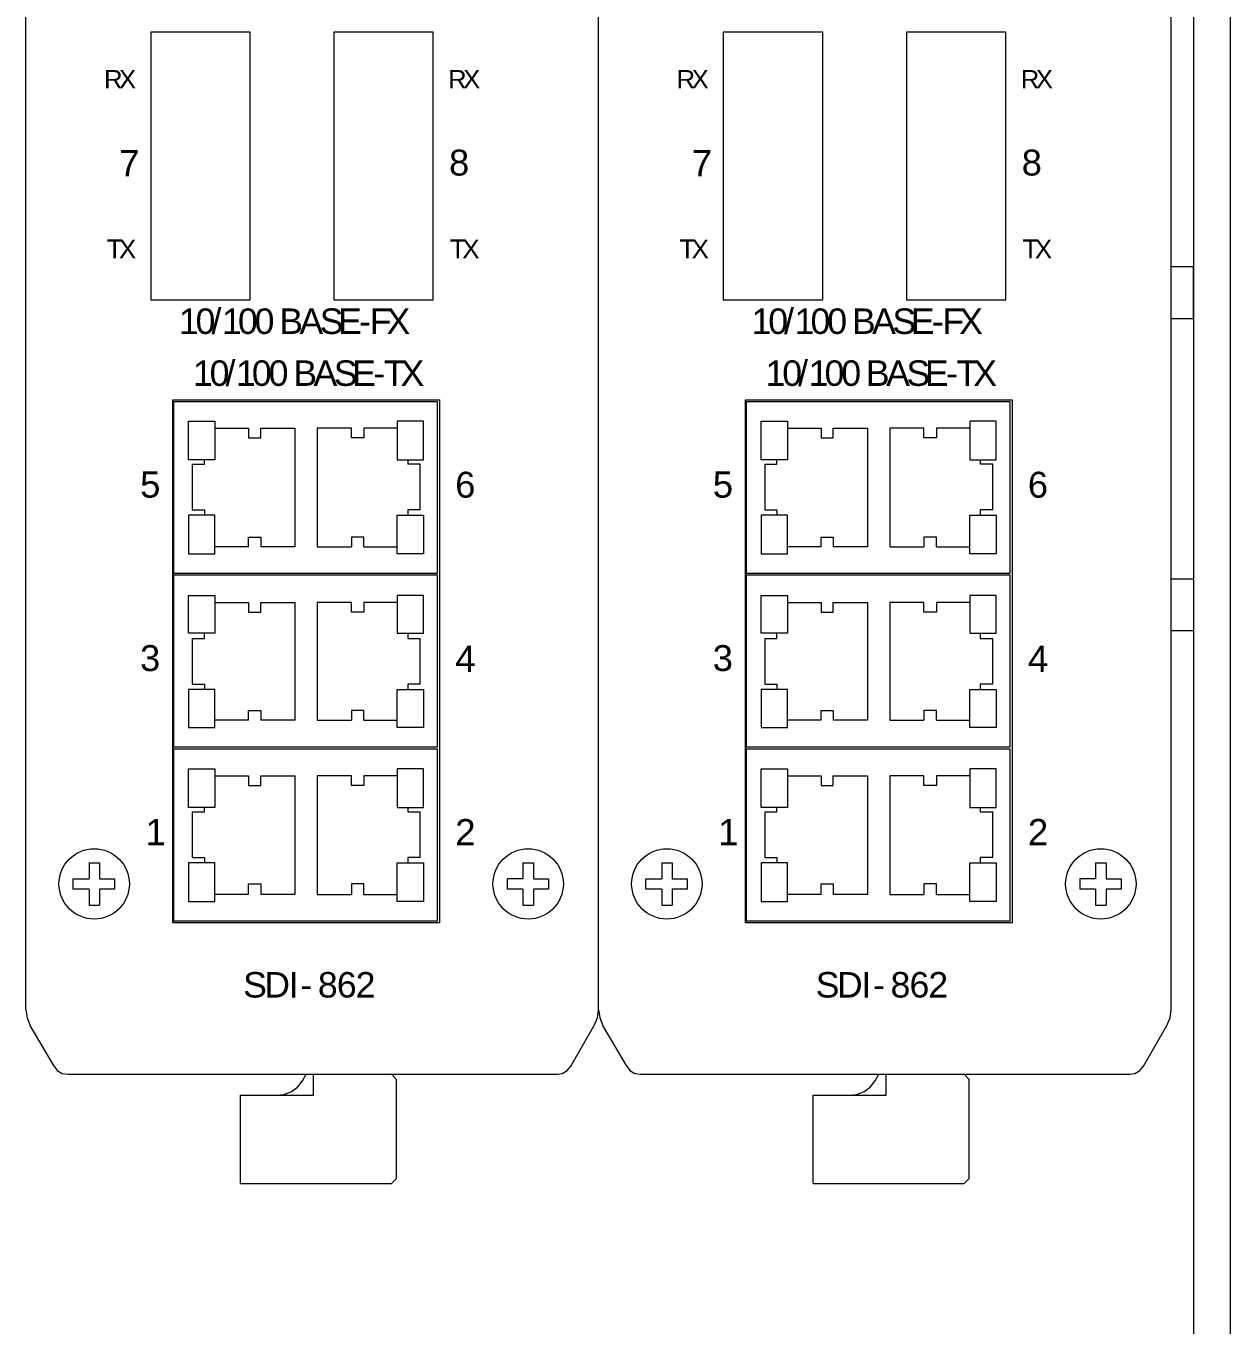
# Model space of a CAD drawing. Header units: millimetres. Extents: x 4137 to 6698, y 1400 to 3585.
# Drawn here: x 5666.3 to 5781.9, y 3219.1 to 3343.9 of the extents above; entities that cross this region are included whole.
import ezdxf

# ---------------------------------------------------------------- set-up
doc = ezdxf.new("R2010")
doc.units = ezdxf.units.MM
doc.layers.add('000-PI-Oprema', color=30, linetype='Continuous', lineweight=5)
doc.layers.add('000-PI-ORMAR', color=2, linetype='Continuous')
doc.layers.add('002-PI-Kabelska kanalica', color=150, linetype='Continuous')
doc.styles.add('Arial$001H0', font='arial.ttf')

msp = doc.modelspace()

# ---------------------------------------------------------------- linework, layer by layer
at = {"layer": '000-PI-Oprema', "color": 0, "linetype": 'ByBlock', "lineweight": 0}
for p, q in [((5666.29, 3249.38), (5666.29, 3356.92)), ((5666.29, 3249.38), (5666.29, 3356.92)), ((5666.29, 3249.38), (5666.29, 3356.92)), ((5721.3, 3249.38), (5721.3, 3356.92)), ((5721.3, 3249.38), (5721.3, 3356.92)), ((5721.3, 3249.38), (5721.3, 3356.92)), ((5721.3, 3249.38), (5721.3, 3356.92)), ((5776.31, 3249.38), (5776.31, 3356.92)), ((5684.44, 3305.26), (5687.65, 3305.26)), ((5684.44, 3305.26), (5687.65, 3305.26)), ((5688.84, 3305.26), (5692.13, 3305.26)), ((5688.84, 3305.26), (5692.13, 3305.26)), ((5692.13, 3305.26), (5692.13, 3293.85)), ((5692.13, 3305.26), (5692.13, 3293.84)), ((5697.55, 3305.26), (5694.25, 3305.26)), ((5694.25, 3305.26), (5694.25, 3293.85)), ((5697.55, 3305.26), (5694.25, 3305.26)), ((5694.25, 3305.26), (5694.25, 3293.84)), ((5701.94, 3305.26), (5698.73, 3305.26)), ((5701.94, 3305.26), (5698.73, 3305.26)), ((5739.45, 3305.26), (5742.66, 3305.26)), ((5739.45, 3305.26), (5742.66, 3305.26)), ((5743.84, 3305.26), (5747.14, 3305.26)), ((5743.84, 3305.26), (5747.14, 3305.26)), ((5747.14, 3305.26), (5747.14, 3293.85)), ((5747.14, 3305.26), (5747.14, 3293.85)), ((5752.55, 3305.26), (5749.26, 3305.26)), ((5749.26, 3305.26), (5749.26, 3293.85)), ((5752.55, 3305.26), (5749.26, 3305.26)), ((5749.26, 3305.26), (5749.26, 3293.85)), ((5756.95, 3305.26), (5753.74, 3305.26)), ((5756.95, 3305.26), (5753.74, 3305.26)), ((5702.96, 3302.22), (5702.96, 3301.79)), ((5702.96, 3302.22), (5702.96, 3301.79)), ((5704.14, 3301.79), (5702.96, 3301.79)), ((5704.14, 3301.79), (5702.96, 3301.79)), ((5704.14, 3297.4), (5704.14, 3301.79)), ((5704.14, 3297.4), (5704.14, 3301.79)), ((5757.96, 3302.22), (5757.96, 3301.79)), ((5757.96, 3302.22), (5757.96, 3301.79)), ((5759.15, 3301.79), (5757.96, 3301.79)), ((5759.15, 3301.79), (5757.96, 3301.79)), ((5759.15, 3297.4), (5759.15, 3301.79)), ((5759.15, 3297.4), (5759.15, 3301.79)), ((5683.43, 3297.4), (5683.43, 3296.89)), ((5683.43, 3297.4), (5683.43, 3296.89)), ((5702.96, 3297.4), (5702.96, 3296.89)), ((5704.14, 3297.4), (5702.96, 3297.4)), ((5702.96, 3297.4), (5702.96, 3296.89)), ((5704.14, 3297.4), (5702.96, 3297.4)), ((5738.43, 3297.4), (5738.43, 3296.89)), ((5738.43, 3297.4), (5738.43, 3296.89)), ((5757.96, 3297.4), (5757.96, 3296.89)), ((5759.15, 3297.4), (5757.96, 3297.4)), ((5757.96, 3297.4), (5757.96, 3296.89)), ((5759.15, 3297.4), (5757.96, 3297.4)), ((5687.65, 3293.85), (5684.44, 3293.85)), ((5687.65, 3293.84), (5684.44, 3293.84)), ((5692.13, 3293.85), (5688.84, 3293.85)), ((5692.13, 3293.84), (5688.84, 3293.84)), ((5694.25, 3293.85), (5697.55, 3293.85)), ((5694.25, 3293.84), (5697.55, 3293.84)), ((5698.73, 3293.85), (5701.94, 3293.85)), ((5698.73, 3293.84), (5701.94, 3293.84)), ((5742.66, 3293.85), (5739.45, 3293.85)), ((5742.66, 3293.85), (5739.45, 3293.85)), ((5747.14, 3293.85), (5743.84, 3293.85)), ((5747.14, 3293.85), (5743.84, 3293.85)), ((5749.26, 3293.85), (5752.55, 3293.85)), ((5749.26, 3293.85), (5752.55, 3293.85)), ((5753.74, 3293.85), (5756.95, 3293.85)), ((5753.74, 3293.85), (5756.95, 3293.85)), ((5684.44, 3288.52), (5687.65, 3288.52)), ((5684.44, 3288.52), (5687.65, 3288.52)), ((5688.84, 3288.52), (5692.13, 3288.52)), ((5688.84, 3288.52), (5692.13, 3288.52)), ((5692.13, 3288.52), (5692.13, 3277.19)), ((5692.13, 3288.52), (5692.13, 3277.19)), ((5697.55, 3288.52), (5694.25, 3288.52)), ((5694.25, 3288.52), (5694.25, 3277.19)), ((5697.55, 3288.52), (5694.25, 3288.52)), ((5694.25, 3288.52), (5694.25, 3277.19)), ((5701.94, 3288.52), (5698.73, 3288.52)), ((5701.94, 3288.52), (5698.73, 3288.52)), ((5739.45, 3288.52), (5742.66, 3288.52)), ((5739.45, 3288.52), (5742.66, 3288.52)), ((5743.84, 3288.52), (5747.14, 3288.52)), ((5743.84, 3288.52), (5747.14, 3288.52)), ((5747.14, 3288.52), (5747.14, 3277.19)), ((5747.14, 3288.52), (5747.14, 3277.19)), ((5752.55, 3288.52), (5749.26, 3288.52)), ((5749.26, 3288.52), (5749.26, 3277.19)), ((5752.55, 3288.52), (5749.26, 3288.52)), ((5749.26, 3288.52), (5749.26, 3277.19)), ((5756.95, 3288.52), (5753.74, 3288.52)), ((5756.95, 3288.52), (5753.74, 3288.52)), ((5704.14, 3280.65), (5704.14, 3285.05)), ((5704.14, 3280.65), (5704.14, 3285.05)), ((5759.15, 3280.65), (5759.15, 3285.05)), ((5759.15, 3280.65), (5759.15, 3285.05)), ((5683.43, 3280.65), (5683.43, 3280.15)), ((5683.43, 3280.65), (5683.43, 3280.15)), ((5702.96, 3280.65), (5702.96, 3280.15)), ((5704.14, 3280.65), (5702.96, 3280.65)), ((5702.96, 3280.65), (5702.96, 3280.15)), ((5704.14, 3280.65), (5702.96, 3280.65)), ((5738.43, 3280.65), (5738.43, 3280.15)), ((5738.43, 3280.65), (5738.43, 3280.15)), ((5757.96, 3280.65), (5757.96, 3280.15)), ((5759.15, 3280.65), (5757.96, 3280.65)), ((5757.96, 3280.65), (5757.96, 3280.15)), ((5759.15, 3280.65), (5757.96, 3280.65)), ((5687.65, 3277.19), (5684.44, 3277.19)), ((5687.65, 3277.19), (5684.44, 3277.19)), ((5692.13, 3277.19), (5688.84, 3277.19)), ((5692.13, 3277.19), (5688.84, 3277.19)), ((5694.25, 3277.19), (5697.55, 3277.19)), ((5694.25, 3277.19), (5697.55, 3277.19)), ((5698.73, 3277.19), (5701.94, 3277.19)), ((5698.73, 3277.19), (5701.94, 3277.19)), ((5742.66, 3277.19), (5739.45, 3277.19)), ((5742.66, 3277.19), (5739.45, 3277.19)), ((5747.14, 3277.19), (5743.84, 3277.19)), ((5747.14, 3277.19), (5743.84, 3277.19)), ((5749.26, 3277.19), (5752.55, 3277.19)), ((5749.26, 3277.19), (5752.55, 3277.19)), ((5753.74, 3277.19), (5756.95, 3277.19)), ((5753.74, 3277.19), (5756.95, 3277.19)), ((5684.44, 3271.86), (5687.65, 3271.86)), ((5684.44, 3271.86), (5687.65, 3271.86)), ((5688.84, 3271.86), (5692.13, 3271.86)), ((5688.84, 3271.86), (5692.13, 3271.86)), ((5692.13, 3271.86), (5692.13, 3260.45)), ((5692.13, 3271.86), (5692.13, 3260.44)), ((5694.25, 3271.86), (5694.25, 3260.45)), ((5697.55, 3271.86), (5694.25, 3271.86)), ((5694.25, 3271.86), (5694.25, 3260.44)), ((5697.55, 3271.86), (5694.25, 3271.86)), ((5701.94, 3271.86), (5698.73, 3271.86)), ((5701.94, 3271.86), (5698.73, 3271.86)), ((5739.45, 3271.86), (5742.66, 3271.86)), ((5739.45, 3271.86), (5742.66, 3271.86)), ((5743.84, 3271.86), (5747.14, 3271.86)), ((5743.84, 3271.86), (5747.14, 3271.86)), ((5747.14, 3271.86), (5747.14, 3260.45)), ((5747.14, 3271.86), (5747.14, 3260.45)), ((5749.26, 3271.86), (5749.26, 3260.45)), ((5752.55, 3271.86), (5749.26, 3271.86)), ((5749.26, 3271.86), (5749.26, 3260.45)), ((5752.55, 3271.86), (5749.26, 3271.86)), ((5756.95, 3271.86), (5753.74, 3271.86)), ((5756.95, 3271.86), (5753.74, 3271.86)), ((5704.14, 3264), (5704.14, 3268.39)), ((5704.14, 3264), (5704.14, 3268.39)), ((5759.15, 3264), (5759.15, 3268.4)), ((5759.15, 3264), (5759.15, 3268.39)), ((5683.43, 3264), (5683.43, 3263.49)), ((5683.43, 3264), (5683.43, 3263.49)), ((5702.96, 3264), (5702.96, 3263.49)), ((5704.14, 3264), (5702.96, 3264)), ((5702.96, 3264), (5702.96, 3263.49)), ((5704.14, 3264), (5702.96, 3264)), ((5738.43, 3264), (5738.43, 3263.49)), ((5738.43, 3264), (5738.43, 3263.49)), ((5757.96, 3264), (5757.96, 3263.49)), ((5759.15, 3264), (5757.96, 3264)), ((5757.96, 3264), (5757.96, 3263.49)), ((5759.15, 3264), (5757.96, 3264)), ((5672.35, 3263.49), (5672.35, 3261.97)), ((5672.35, 3263.49), (5672.35, 3261.97)), ((5714.03, 3263.49), (5714.03, 3261.97)), ((5714.03, 3263.49), (5714.03, 3261.97)), ((5727.36, 3263.49), (5727.36, 3261.97)), ((5727.36, 3263.49), (5727.36, 3261.97)), ((5769.04, 3263.49), (5769.04, 3261.97)), ((5769.04, 3263.49), (5769.04, 3261.97)), ((5674.8, 3261.97), (5674.8, 3260.95)), ((5674.8, 3261.97), (5674.8, 3260.95)), ((5714.03, 3261.97), (5712.51, 3261.97)), ((5712.51, 3261.97), (5712.51, 3260.95)), ((5714.03, 3261.97), (5712.51, 3261.97)), ((5712.51, 3261.97), (5712.51, 3260.95)), ((5716.49, 3261.97), (5716.49, 3260.95)), ((5716.49, 3261.97), (5716.49, 3260.95)), ((5729.81, 3261.97), (5729.81, 3260.95)), ((5729.81, 3261.97), (5729.81, 3260.95)), ((5769.04, 3261.97), (5767.52, 3261.97)), ((5767.52, 3261.97), (5767.52, 3260.95)), ((5769.04, 3261.97), (5767.52, 3261.97)), ((5767.52, 3261.97), (5767.52, 3260.95)), ((5771.49, 3261.97), (5771.49, 3260.95)), ((5771.49, 3261.97), (5771.49, 3260.95)), ((5672.35, 3260.95), (5670.83, 3260.95)), ((5672.35, 3260.95), (5670.83, 3260.95)), ((5672.35, 3260.95), (5672.35, 3259.43)), ((5672.35, 3260.95), (5672.35, 3259.43)), ((5673.36, 3260.95), (5673.36, 3259.43)), ((5674.8, 3260.95), (5673.36, 3260.95)), ((5673.36, 3260.95), (5673.36, 3259.43)), ((5674.8, 3260.95), (5673.36, 3260.95)), ((5687.65, 3260.45), (5684.44, 3260.45)), ((5687.65, 3260.44), (5684.44, 3260.44)), ((5692.13, 3260.45), (5688.84, 3260.45)), ((5692.13, 3260.44), (5688.84, 3260.44)), ((5694.25, 3260.45), (5697.55, 3260.45)), ((5694.25, 3260.44), (5697.55, 3260.44)), ((5698.73, 3260.45), (5701.94, 3260.45)), ((5698.73, 3260.44), (5701.94, 3260.44)), ((5714.03, 3260.95), (5712.51, 3260.95)), ((5714.03, 3260.95), (5712.51, 3260.95)), ((5714.03, 3260.95), (5714.03, 3259.43)), ((5714.03, 3260.95), (5714.03, 3259.43)), ((5715.05, 3260.95), (5715.05, 3259.43)), ((5716.49, 3260.95), (5715.05, 3260.95)), ((5715.05, 3260.95), (5715.05, 3259.43)), ((5716.49, 3260.95), (5715.05, 3260.95)), ((5727.36, 3260.95), (5725.83, 3260.95)), ((5727.36, 3260.95), (5725.83, 3260.95)), ((5727.36, 3260.95), (5727.36, 3259.43)), ((5727.36, 3260.95), (5727.36, 3259.43)), ((5728.37, 3260.95), (5728.37, 3259.43)), ((5729.81, 3260.95), (5728.37, 3260.95)), ((5728.37, 3260.95), (5728.37, 3259.43)), ((5729.81, 3260.95), (5728.37, 3260.95)), ((5742.66, 3260.45), (5739.45, 3260.45)), ((5742.66, 3260.45), (5739.45, 3260.45)), ((5747.14, 3260.45), (5743.84, 3260.45)), ((5747.14, 3260.45), (5743.84, 3260.45)), ((5749.26, 3260.45), (5752.55, 3260.45)), ((5749.26, 3260.45), (5752.55, 3260.45)), ((5753.74, 3260.45), (5756.95, 3260.45)), ((5753.74, 3260.45), (5756.95, 3260.45)), ((5769.04, 3260.95), (5767.52, 3260.95)), ((5769.04, 3260.95), (5767.52, 3260.95)), ((5769.04, 3260.95), (5769.04, 3259.43)), ((5769.04, 3260.95), (5769.04, 3259.43)), ((5770.06, 3260.95), (5770.06, 3259.43)), ((5771.49, 3260.95), (5770.06, 3260.95)), ((5770.06, 3260.95), (5770.06, 3259.43)), ((5771.49, 3260.95), (5770.06, 3260.95)), ((5672.35, 3259.43), (5673.36, 3259.43)), ((5672.35, 3259.43), (5673.36, 3259.43)), ((5714.03, 3259.43), (5715.05, 3259.43)), ((5714.03, 3259.43), (5715.05, 3259.43)), ((5727.36, 3259.43), (5728.37, 3259.43)), ((5727.36, 3259.43), (5728.37, 3259.43)), ((5769.04, 3259.43), (5770.06, 3259.43)), ((5769.04, 3259.43), (5770.06, 3259.43)), ((5666.29, 3249.38), (5666.41, 3248.61)), ((5666.29, 3249.38), (5666.41, 3248.61)), ((5666.29, 3249.38), (5666.41, 3248.61)), ((5721.18, 3248.61), (5721.3, 3249.38)), ((5721.18, 3248.61), (5721.3, 3249.38)), ((5721.18, 3248.61), (5721.3, 3249.38)), ((5721.3, 3249.38), (5721.41, 3248.62)), ((5721.3, 3249.38), (5721.41, 3248.61)), ((5721.3, 3249.38), (5721.41, 3248.61)), ((5776.19, 3248.62), (5776.3, 3249.38)), ((5776.19, 3248.61), (5776.3, 3249.38)), ((5776.19, 3248.61), (5776.3, 3249.38)), ((5666.41, 3248.61), (5666.7, 3247.85)), ((5666.41, 3248.61), (5666.7, 3247.85)), ((5666.41, 3248.61), (5666.7, 3247.85)), ((5669.01, 3243.95), (5666.7, 3247.85)), ((5669.01, 3243.95), (5666.7, 3247.85)), ((5669.01, 3243.95), (5666.7, 3247.85)), ((5718.64, 3243.95), (5720.88, 3247.85)), ((5718.64, 3243.95), (5720.88, 3247.85)), ((5718.64, 3243.95), (5720.88, 3247.85)), ((5720.88, 3247.85), (5721.18, 3248.61)), ((5720.88, 3247.85), (5721.18, 3248.61)), ((5720.88, 3247.85), (5721.18, 3248.61)), ((5721.41, 3248.62), (5721.71, 3247.85)), ((5721.41, 3248.61), (5721.71, 3247.85)), ((5721.41, 3248.61), (5721.71, 3247.85)), ((5724.01, 3243.95), (5721.71, 3247.85)), ((5724.01, 3243.95), (5721.71, 3247.85)), ((5724.01, 3243.95), (5721.71, 3247.85)), ((5773.65, 3243.95), (5775.89, 3247.85)), ((5773.65, 3243.95), (5775.89, 3247.85)), ((5773.65, 3243.95), (5775.89, 3247.85)), ((5775.89, 3247.85), (5776.19, 3248.61)), ((5775.89, 3247.85), (5776.19, 3248.61)), ((5775.89, 3247.85), (5776.19, 3248.61)), ((5669.01, 3243.95), (5669.3, 3243.54)), ((5669.01, 3243.95), (5669.3, 3243.54)), ((5669.01, 3243.95), (5669.3, 3243.54)), ((5669.3, 3243.54), (5669.77, 3243.24)), ((5669.3, 3243.54), (5669.77, 3243.24)), ((5669.3, 3243.54), (5669.77, 3243.24)), ((5669.77, 3243.25), (5670.3, 3243.19)), ((5669.77, 3243.25), (5670.3, 3243.19)), ((5669.77, 3243.25), (5670.3, 3243.19)), ((5670.3, 3243.19), (5717.34, 3243.19)), ((5670.3, 3243.19), (5717.34, 3243.19)), ((5670.3, 3243.19), (5717.34, 3243.19)), ((5692.85, 3242.54), (5693.2, 3243.19)), ((5692.85, 3242.54), (5693.2, 3243.19)), ((5692.85, 3242.54), (5693.2, 3243.19)), ((5693.91, 3241.18), (5693.91, 3243.19)), ((5693.91, 3241.18), (5693.91, 3243.18)), ((5693.91, 3241.18), (5693.91, 3243.18)), ((5701.88, 3242.66), (5701.41, 3243.19)), ((5701.88, 3242.66), (5701.41, 3243.18)), ((5701.88, 3242.66), (5701.41, 3243.18)), ((5717.34, 3243.19), (5717.81, 3243.25)), ((5717.34, 3243.19), (5717.81, 3243.25)), ((5717.34, 3243.19), (5717.81, 3243.25)), ((5717.81, 3243.25), (5718.29, 3243.54)), ((5717.81, 3243.25), (5718.29, 3243.54)), ((5717.81, 3243.25), (5718.29, 3243.54)), ((5718.29, 3243.54), (5718.64, 3243.95)), ((5718.29, 3243.54), (5718.64, 3243.95)), ((5718.29, 3243.54), (5718.64, 3243.95)), ((5724.01, 3243.95), (5724.31, 3243.54)), ((5724.01, 3243.95), (5724.31, 3243.54)), ((5724.01, 3243.95), (5724.31, 3243.54)), ((5724.31, 3243.54), (5724.78, 3243.25)), ((5724.31, 3243.54), (5724.78, 3243.24)), ((5724.31, 3243.54), (5724.78, 3243.24)), ((5724.78, 3243.25), (5725.31, 3243.19)), ((5724.78, 3243.25), (5725.31, 3243.19)), ((5724.78, 3243.25), (5725.31, 3243.19)), ((5725.31, 3243.19), (5772.35, 3243.19)), ((5725.31, 3243.19), (5772.35, 3243.19)), ((5725.31, 3243.19), (5772.35, 3243.19)), ((5747.86, 3242.54), (5748.21, 3243.19)), ((5747.86, 3242.54), (5748.21, 3243.19)), ((5747.86, 3242.54), (5748.21, 3243.19)), ((5748.92, 3241.18), (5748.92, 3243.19)), ((5748.92, 3241.18), (5748.92, 3243.19)), ((5748.92, 3241.18), (5748.92, 3243.19)), ((5756.89, 3242.66), (5756.41, 3243.19)), ((5756.89, 3242.66), (5756.41, 3243.19)), ((5756.89, 3242.66), (5756.41, 3243.19)), ((5772.35, 3243.19), (5772.82, 3243.25)), ((5772.35, 3243.19), (5772.82, 3243.25)), ((5772.35, 3243.19), (5772.82, 3243.25)), ((5772.82, 3243.25), (5773.29, 3243.54)), ((5772.82, 3243.25), (5773.29, 3243.54)), ((5772.82, 3243.25), (5773.29, 3243.54)), ((5773.29, 3243.54), (5773.65, 3243.95)), ((5773.29, 3243.54), (5773.65, 3243.95)), ((5773.29, 3243.54), (5773.65, 3243.95)), ((5691.08, 3241.24), (5691.79, 3241.53)), ((5691.08, 3241.24), (5691.79, 3241.53)), ((5691.08, 3241.24), (5691.79, 3241.53)), ((5691.79, 3241.53), (5692.38, 3241.95)), ((5691.79, 3241.53), (5692.38, 3241.95)), ((5691.79, 3241.53), (5692.38, 3241.95)), ((5692.38, 3241.95), (5692.85, 3242.54)), ((5692.38, 3241.95), (5692.85, 3242.54)), ((5692.38, 3241.95), (5692.85, 3242.54)), ((5701.88, 3233.15), (5701.88, 3242.66)), ((5701.88, 3233.15), (5701.88, 3242.65)), ((5701.88, 3233.15), (5701.88, 3242.65)), ((5746.09, 3241.24), (5746.8, 3241.53)), ((5746.09, 3241.24), (5746.8, 3241.53)), ((5746.09, 3241.24), (5746.8, 3241.53)), ((5746.79, 3241.53), (5747.38, 3241.95)), ((5746.79, 3241.53), (5747.38, 3241.95)), ((5746.79, 3241.53), (5747.38, 3241.95)), ((5747.38, 3241.95), (5747.86, 3242.54)), ((5747.38, 3241.95), (5747.86, 3242.54)), ((5747.38, 3241.95), (5747.86, 3242.54)), ((5756.89, 3233.15), (5756.89, 3242.66)), ((5756.89, 3233.15), (5756.89, 3242.66)), ((5756.89, 3233.15), (5756.89, 3242.66)), ((5686.89, 3232.68), (5686.89, 3241.18)), ((5686.89, 3241.18), (5693.91, 3241.18)), ((5686.89, 3232.68), (5686.89, 3241.18)), ((5686.89, 3241.18), (5693.91, 3241.18)), ((5686.89, 3232.68), (5686.89, 3241.18)), ((5686.89, 3241.18), (5693.91, 3241.18)), ((5690.37, 3241.18), (5691.08, 3241.24)), ((5690.37, 3241.18), (5691.08, 3241.24)), ((5690.37, 3241.18), (5691.08, 3241.24)), ((5741.9, 3232.68), (5741.9, 3241.18)), ((5741.9, 3241.18), (5748.92, 3241.18)), ((5741.9, 3232.68), (5741.9, 3241.18)), ((5741.9, 3241.18), (5748.92, 3241.18)), ((5741.9, 3232.68), (5741.9, 3241.18)), ((5741.9, 3241.18), (5748.92, 3241.18)), ((5745.38, 3241.18), (5746.09, 3241.24)), ((5745.38, 3241.18), (5746.09, 3241.24)), ((5745.38, 3241.18), (5746.09, 3241.24)), ((5701.88, 3233.15), (5701.41, 3232.68)), ((5701.88, 3233.15), (5701.41, 3232.68)), ((5701.88, 3233.15), (5701.41, 3232.68)), ((5756.89, 3233.15), (5756.41, 3232.68)), ((5756.89, 3233.15), (5756.41, 3232.68)), ((5756.89, 3233.15), (5756.41, 3232.68)), ((5686.89, 3232.68), (5701.41, 3232.68)), ((5686.89, 3232.68), (5701.41, 3232.68)), ((5686.89, 3232.68), (5701.41, 3232.68)), ((5741.9, 3232.68), (5756.41, 3232.68)), ((5741.9, 3232.68), (5756.41, 3232.68)), ((5741.9, 3232.68), (5756.41, 3232.68))]:
    msp.add_line(p, q, dxfattribs=at)
for points in [[(5678.27, 3317.6), (5687.82, 3317.6), (5687.82, 3343.31), (5678.27, 3343.31)], [(5678.27, 3317.6), (5687.82, 3317.6), (5687.82, 3343.31), (5678.27, 3343.31)], [(5695.85, 3317.6), (5705.41, 3317.6), (5705.41, 3343.31), (5695.85, 3343.31)], [(5695.85, 3317.6), (5705.41, 3317.6), (5705.41, 3343.31), (5695.85, 3343.31)], [(5733.27, 3317.6), (5742.83, 3317.6), (5742.83, 3343.31), (5733.27, 3343.31)], [(5733.27, 3317.6), (5742.83, 3317.6), (5742.83, 3343.31), (5733.27, 3343.31)], [(5750.86, 3317.6), (5760.42, 3317.6), (5760.42, 3343.31), (5750.86, 3343.31)], [(5750.86, 3317.6), (5760.42, 3317.6), (5760.42, 3343.31), (5750.86, 3343.31)], [(5680.38, 3307.97), (5706, 3307.97), (5706, 3257.74), (5680.38, 3257.74)], [(5680.38, 3307.97), (5706, 3307.97), (5706, 3257.74), (5680.38, 3257.74)], [(5705.83, 3307.8), (5680.47, 3307.8), (5680.47, 3291.31), (5705.83, 3291.31)], [(5705.83, 3307.8), (5680.47, 3307.8), (5680.47, 3291.31), (5705.83, 3291.31)], [(5735.39, 3307.97), (5761.01, 3307.97), (5761.01, 3257.74), (5735.39, 3257.74)], [(5735.39, 3307.97), (5761.01, 3307.97), (5761.01, 3257.74), (5735.39, 3257.74)], [(5760.84, 3307.8), (5735.47, 3307.8), (5735.47, 3291.31), (5760.84, 3291.31)], [(5760.84, 3307.8), (5735.47, 3307.8), (5735.47, 3291.31), (5760.84, 3291.31)], [(5681.9, 3305.94), (5684.44, 3305.94), (5684.44, 3302.22), (5681.9, 3302.22)], [(5681.9, 3305.94), (5684.44, 3305.94), (5684.44, 3302.22), (5681.9, 3302.22)], [(5704.48, 3305.94), (5701.94, 3305.94), (5701.94, 3302.22), (5704.48, 3302.22)], [(5704.48, 3305.94), (5701.94, 3305.94), (5701.94, 3302.22), (5704.48, 3302.22)], [(5736.91, 3305.94), (5739.45, 3305.94), (5739.45, 3302.22), (5736.91, 3302.22)], [(5736.91, 3305.94), (5739.45, 3305.94), (5739.45, 3302.22), (5736.91, 3302.22)], [(5759.49, 3305.94), (5756.95, 3305.94), (5756.95, 3302.22), (5759.49, 3302.22)], [(5759.49, 3305.94), (5756.95, 3305.94), (5756.95, 3302.22), (5759.49, 3302.22)], [(5681.9, 3293.17), (5684.44, 3293.17), (5684.44, 3296.89), (5681.9, 3296.89)], [(5681.9, 3293.17), (5684.44, 3293.17), (5684.44, 3296.89), (5681.9, 3296.89)], [(5704.48, 3293.17), (5701.94, 3293.17), (5701.94, 3296.89), (5704.48, 3296.89)], [(5704.48, 3293.17), (5701.94, 3293.17), (5701.94, 3296.89), (5704.48, 3296.89)], [(5736.91, 3293.17), (5739.45, 3293.17), (5739.45, 3296.89), (5736.91, 3296.89)], [(5736.91, 3293.17), (5739.45, 3293.17), (5739.45, 3296.89), (5736.91, 3296.89)], [(5759.49, 3293.17), (5756.95, 3293.17), (5756.95, 3296.89), (5759.49, 3296.89)], [(5759.49, 3293.17), (5756.95, 3293.17), (5756.95, 3296.89), (5759.49, 3296.89)], [(5705.83, 3291.14), (5680.47, 3291.14), (5680.47, 3274.65), (5705.83, 3274.65)], [(5705.83, 3291.14), (5680.47, 3291.14), (5680.47, 3274.65), (5705.83, 3274.65)], [(5760.84, 3291.14), (5735.47, 3291.14), (5735.47, 3274.65), (5760.84, 3274.65)], [(5760.84, 3291.14), (5735.47, 3291.14), (5735.47, 3274.65), (5760.84, 3274.65)], [(5681.9, 3289.19), (5684.44, 3289.19), (5684.44, 3285.56), (5681.9, 3285.56)], [(5681.9, 3289.19), (5684.44, 3289.19), (5684.44, 3285.56), (5681.9, 3285.56)], [(5704.48, 3289.19), (5701.94, 3289.19), (5701.94, 3285.56), (5704.48, 3285.56)], [(5704.48, 3289.19), (5701.94, 3289.19), (5701.94, 3285.56), (5704.48, 3285.56)], [(5736.91, 3289.19), (5739.45, 3289.19), (5739.45, 3285.56), (5736.91, 3285.56)], [(5736.91, 3289.19), (5739.45, 3289.19), (5739.45, 3285.56), (5736.91, 3285.56)], [(5759.49, 3289.19), (5756.95, 3289.19), (5756.95, 3285.56), (5759.49, 3285.56)], [(5759.49, 3289.19), (5756.95, 3289.19), (5756.95, 3285.56), (5759.49, 3285.56)], [(5681.9, 3276.51), (5684.44, 3276.51), (5684.44, 3280.15), (5681.9, 3280.15)], [(5681.9, 3276.51), (5684.44, 3276.51), (5684.44, 3280.15), (5681.9, 3280.15)], [(5704.48, 3276.51), (5701.94, 3276.51), (5701.94, 3280.15), (5704.48, 3280.15)], [(5704.48, 3276.51), (5701.94, 3276.51), (5701.94, 3280.15), (5704.48, 3280.15)], [(5736.91, 3276.51), (5739.45, 3276.51), (5739.45, 3280.15), (5736.91, 3280.15)], [(5736.91, 3276.51), (5739.45, 3276.51), (5739.45, 3280.15), (5736.91, 3280.15)], [(5759.49, 3276.51), (5756.95, 3276.51), (5756.95, 3280.15), (5759.49, 3280.15)], [(5759.49, 3276.51), (5756.95, 3276.51), (5756.95, 3280.15), (5759.49, 3280.15)], [(5705.83, 3274.4), (5680.47, 3274.4), (5680.47, 3257.91), (5705.83, 3257.91)], [(5705.83, 3274.4), (5680.47, 3274.4), (5680.47, 3257.91), (5705.83, 3257.91)], [(5760.84, 3274.4), (5735.47, 3274.4), (5735.47, 3257.91), (5760.84, 3257.91)], [(5760.84, 3274.4), (5735.47, 3274.4), (5735.47, 3257.91), (5760.84, 3257.91)], [(5681.9, 3272.54), (5684.44, 3272.54), (5684.44, 3268.82), (5681.9, 3268.82)], [(5681.9, 3272.54), (5684.44, 3272.54), (5684.44, 3268.82), (5681.9, 3268.82)], [(5704.48, 3272.54), (5701.94, 3272.54), (5701.94, 3268.82), (5704.48, 3268.82)], [(5704.48, 3272.54), (5701.94, 3272.54), (5701.94, 3268.82), (5704.48, 3268.82)], [(5736.91, 3272.54), (5739.45, 3272.54), (5739.45, 3268.82), (5736.91, 3268.82)], [(5736.91, 3272.54), (5739.45, 3272.54), (5739.45, 3268.82), (5736.91, 3268.82)], [(5759.49, 3272.54), (5756.95, 3272.54), (5756.95, 3268.82), (5759.49, 3268.82)], [(5759.49, 3272.54), (5756.95, 3272.54), (5756.95, 3268.82), (5759.49, 3268.82)], [(5681.9, 3259.77), (5684.44, 3259.77), (5684.44, 3263.49), (5681.9, 3263.49)], [(5681.9, 3259.77), (5684.44, 3259.77), (5684.44, 3263.49), (5681.9, 3263.49)], [(5704.48, 3259.77), (5701.94, 3259.77), (5701.94, 3263.49), (5704.48, 3263.49)], [(5704.48, 3259.77), (5701.94, 3259.77), (5701.94, 3263.49), (5704.48, 3263.49)], [(5736.91, 3259.77), (5739.45, 3259.77), (5739.45, 3263.49), (5736.91, 3263.49)], [(5736.91, 3259.77), (5739.45, 3259.77), (5739.45, 3263.49), (5736.91, 3263.49)], [(5759.49, 3259.77), (5756.95, 3259.77), (5756.95, 3263.49), (5759.49, 3263.49)], [(5759.49, 3259.77), (5756.95, 3259.77), (5756.95, 3263.49), (5759.49, 3263.49)]]:
    msp.add_lwpolyline(points, close=True, dxfattribs=at)
for points in [[(5687.65, 3305.26), (5687.65, 3304.33), (5688.84, 3304.33), (5688.84, 3305.26)], [(5687.65, 3305.26), (5687.65, 3304.33), (5688.84, 3304.33), (5688.84, 3305.26)], [(5698.73, 3305.26), (5698.73, 3304.33), (5697.55, 3304.33), (5697.55, 3305.26)], [(5698.73, 3305.26), (5698.73, 3304.33), (5697.55, 3304.33), (5697.55, 3305.26)], [(5742.66, 3305.26), (5742.66, 3304.33), (5743.84, 3304.33), (5743.84, 3305.26)], [(5742.66, 3305.26), (5742.66, 3304.33), (5743.84, 3304.33), (5743.84, 3305.26)], [(5753.74, 3305.26), (5753.74, 3304.33), (5752.55, 3304.33), (5752.55, 3305.26)], [(5753.74, 3305.26), (5753.74, 3304.33), (5752.55, 3304.33), (5752.55, 3305.26)], [(5682.24, 3301.79), (5683.43, 3301.79), (5683.43, 3302.22)], [(5682.24, 3301.79), (5683.43, 3301.79), (5683.43, 3302.22)], [(5682.24, 3301.79), (5682.24, 3297.4), (5683.43, 3297.4)], [(5682.24, 3301.79), (5682.24, 3297.4), (5683.43, 3297.4)], [(5737.25, 3301.79), (5738.43, 3301.79), (5738.43, 3302.22)], [(5737.25, 3301.79), (5738.43, 3301.79), (5738.43, 3302.22)], [(5737.25, 3301.79), (5737.25, 3297.4), (5738.43, 3297.4)], [(5737.25, 3301.79), (5737.25, 3297.4), (5738.43, 3297.4)], [(5687.65, 3293.85), (5687.65, 3294.78), (5688.84, 3294.78), (5688.84, 3293.85)], [(5687.65, 3293.84), (5687.65, 3294.77), (5688.84, 3294.77), (5688.84, 3293.84)], [(5698.73, 3293.85), (5698.73, 3294.78), (5697.55, 3294.78), (5697.55, 3293.85)], [(5698.73, 3293.84), (5698.73, 3294.77), (5697.55, 3294.77), (5697.55, 3293.84)], [(5742.66, 3293.85), (5742.66, 3294.78), (5743.84, 3294.78), (5743.84, 3293.85)], [(5742.66, 3293.85), (5742.66, 3294.78), (5743.84, 3294.78), (5743.84, 3293.85)], [(5753.74, 3293.85), (5753.74, 3294.78), (5752.55, 3294.78), (5752.55, 3293.85)], [(5753.74, 3293.85), (5753.74, 3294.78), (5752.55, 3294.78), (5752.55, 3293.85)], [(5687.65, 3288.52), (5687.65, 3287.59), (5688.84, 3287.59), (5688.84, 3288.52)], [(5687.65, 3288.52), (5687.65, 3287.59), (5688.84, 3287.59), (5688.84, 3288.52)], [(5698.73, 3288.52), (5698.73, 3287.59), (5697.55, 3287.59), (5697.55, 3288.52)], [(5698.73, 3288.52), (5698.73, 3287.59), (5697.55, 3287.59), (5697.55, 3288.52)], [(5742.66, 3288.52), (5742.66, 3287.59), (5743.84, 3287.59), (5743.84, 3288.52)], [(5742.66, 3288.52), (5742.66, 3287.59), (5743.84, 3287.59), (5743.84, 3288.52)], [(5753.74, 3288.52), (5753.74, 3287.59), (5752.55, 3287.59), (5752.55, 3288.52)], [(5753.74, 3288.52), (5753.74, 3287.59), (5752.55, 3287.59), (5752.55, 3288.52)], [(5682.24, 3285.05), (5683.43, 3285.05), (5683.43, 3285.56)], [(5682.24, 3285.05), (5683.43, 3285.05), (5683.43, 3285.56)], [(5702.96, 3285.56), (5702.96, 3285.05), (5704.14, 3285.05)], [(5702.96, 3285.56), (5702.96, 3285.05), (5704.14, 3285.05)], [(5737.25, 3285.05), (5738.43, 3285.05), (5738.43, 3285.56)], [(5737.25, 3285.05), (5738.43, 3285.05), (5738.43, 3285.56)], [(5757.96, 3285.56), (5757.96, 3285.05), (5759.15, 3285.05)], [(5757.96, 3285.56), (5757.96, 3285.05), (5759.15, 3285.05)], [(5682.24, 3285.05), (5682.24, 3280.65), (5683.43, 3280.65)], [(5682.24, 3285.05), (5682.24, 3280.65), (5683.43, 3280.65)], [(5737.25, 3285.05), (5737.25, 3280.65), (5738.43, 3280.65)], [(5737.25, 3285.05), (5737.25, 3280.65), (5738.43, 3280.65)], [(5687.65, 3277.19), (5687.65, 3278.12), (5688.84, 3278.12), (5688.84, 3277.19)], [(5687.65, 3277.19), (5687.65, 3278.12), (5688.84, 3278.12), (5688.84, 3277.19)], [(5698.73, 3277.19), (5698.73, 3278.12), (5697.55, 3278.12), (5697.55, 3277.19)], [(5698.73, 3277.19), (5698.73, 3278.12), (5697.55, 3278.12), (5697.55, 3277.19)], [(5742.66, 3277.19), (5742.66, 3278.12), (5743.84, 3278.12), (5743.84, 3277.19)], [(5742.66, 3277.19), (5742.66, 3278.12), (5743.84, 3278.12), (5743.84, 3277.19)], [(5753.74, 3277.19), (5753.74, 3278.12), (5752.55, 3278.12), (5752.55, 3277.19)], [(5753.74, 3277.19), (5753.74, 3278.12), (5752.55, 3278.12), (5752.55, 3277.19)], [(5687.65, 3271.86), (5687.65, 3270.93), (5688.84, 3270.93), (5688.84, 3271.86)], [(5687.65, 3271.86), (5687.65, 3270.93), (5688.84, 3270.93), (5688.84, 3271.86)], [(5698.73, 3271.86), (5698.73, 3270.93), (5697.55, 3270.93), (5697.55, 3271.86)], [(5698.73, 3271.86), (5698.73, 3270.93), (5697.55, 3270.93), (5697.55, 3271.86)], [(5742.66, 3271.86), (5742.66, 3270.93), (5743.84, 3270.93), (5743.84, 3271.86)], [(5742.66, 3271.86), (5742.66, 3270.93), (5743.84, 3270.93), (5743.84, 3271.86)], [(5753.74, 3271.86), (5753.74, 3270.93), (5752.55, 3270.93), (5752.55, 3271.86)], [(5753.74, 3271.86), (5753.74, 3270.93), (5752.55, 3270.93), (5752.55, 3271.86)], [(5682.24, 3268.39), (5683.43, 3268.39), (5683.43, 3268.82)], [(5682.24, 3268.39), (5683.43, 3268.39), (5683.43, 3268.82)], [(5682.24, 3268.39), (5682.24, 3264), (5683.43, 3264)], [(5682.24, 3268.39), (5682.24, 3264), (5683.43, 3264)], [(5702.96, 3268.82), (5702.96, 3268.39), (5704.14, 3268.39)], [(5702.96, 3268.82), (5702.96, 3268.39), (5704.14, 3268.39)], [(5737.25, 3268.39), (5738.43, 3268.39), (5738.43, 3268.82)], [(5737.25, 3268.39), (5738.43, 3268.39), (5738.43, 3268.82)], [(5737.25, 3268.39), (5737.25, 3264), (5738.43, 3264)], [(5737.25, 3268.39), (5737.25, 3264), (5738.43, 3264)], [(5757.96, 3268.82), (5757.96, 3268.39), (5759.15, 3268.39)], [(5757.96, 3268.82), (5757.96, 3268.39), (5759.15, 3268.39)], [(5672.35, 3263.49), (5673.36, 3263.49), (5673.36, 3261.97), (5674.8, 3261.97)], [(5672.35, 3263.49), (5673.36, 3263.49), (5673.36, 3261.97), (5674.8, 3261.97)], [(5714.03, 3263.49), (5715.05, 3263.49), (5715.05, 3261.97), (5716.49, 3261.97)], [(5714.03, 3263.49), (5715.05, 3263.49), (5715.05, 3261.97), (5716.49, 3261.97)], [(5727.36, 3263.49), (5728.37, 3263.49), (5728.37, 3261.97), (5729.81, 3261.97)], [(5727.36, 3263.49), (5728.37, 3263.49), (5728.37, 3261.97), (5729.81, 3261.97)], [(5769.04, 3263.49), (5770.06, 3263.49), (5770.06, 3261.97), (5771.49, 3261.97)], [(5769.04, 3263.49), (5770.06, 3263.49), (5770.06, 3261.97), (5771.49, 3261.97)], [(5670.83, 3260.95), (5670.83, 3261.97), (5672.35, 3261.97)], [(5670.83, 3260.95), (5670.83, 3261.97), (5672.35, 3261.97)], [(5725.83, 3260.95), (5725.83, 3261.97), (5727.36, 3261.97)], [(5725.83, 3260.95), (5725.83, 3261.97), (5727.36, 3261.97)], [(5687.65, 3260.45), (5687.65, 3261.46), (5688.84, 3261.46), (5688.84, 3260.45)], [(5687.65, 3260.44), (5687.65, 3261.46), (5688.84, 3261.46), (5688.84, 3260.44)], [(5698.73, 3260.45), (5698.73, 3261.46), (5697.55, 3261.46), (5697.55, 3260.45)], [(5698.73, 3260.44), (5698.73, 3261.46), (5697.55, 3261.46), (5697.55, 3260.44)], [(5742.66, 3260.45), (5742.66, 3261.46), (5743.84, 3261.46), (5743.84, 3260.45)], [(5742.66, 3260.45), (5742.66, 3261.46), (5743.84, 3261.46), (5743.84, 3260.45)], [(5753.74, 3260.45), (5753.74, 3261.46), (5752.55, 3261.46), (5752.55, 3260.45)], [(5753.74, 3260.45), (5753.74, 3261.46), (5752.55, 3261.46), (5752.55, 3260.45)]]:
    msp.add_lwpolyline(points, dxfattribs=at)
at = {"layer": '000-PI-Oprema', "color": 0, "linetype": 'ByBlock', "lineweight": 0, "ltscale": 0.25}
for centre in [(5672.84, 3261.47), (5672.84, 3261.47), (5714.53, 3261.47), (5714.53, 3261.47), (5727.85, 3261.47), (5727.85, 3261.47), (5769.54, 3261.47), (5769.54, 3261.47)]:
    msp.add_circle(centre, 3.38, dxfattribs=at)
at = {"layer": '000-PI-ORMAR', "color": 0, "linetype": 'ByBlock', "lineweight": 0}
msp.add_line((5781.95, 3405.78), (5781.95, 1515.78), dxfattribs=at)
at = {"layer": '002-PI-Kabelska kanalica', "color": 0, "linetype": 'ByBlock', "lineweight": 0}
msp.add_line((5778.45, 3405.78), (5778.45, 1635.78), dxfattribs=at)
at = {"layer": '002-PI-Kabelska kanalica', "color": 0, "linetype": 'ByBlock', "lineweight": 0, "ltscale": 0.25}
for p, q in [((5776.31, 3320.78), (5778.45, 3320.78)), ((5776.31, 3320.78), (5778.45, 3320.78)), ((5778.45, 3315.78), (5778.45, 3320.78)), ((5778.45, 3320.78), (5778.45, 3285.78)), ((5778.45, 3315.78), (5778.45, 3320.78)), ((5778.45, 3320.78), (5778.45, 3285.78)), ((5776.31, 3315.78), (5778.45, 3315.78)), ((5776.31, 3315.78), (5778.45, 3315.78)), ((5776.31, 3290.78), (5778.45, 3290.78)), ((5778.45, 3285.78), (5776.31, 3285.78))]:
    msp.add_line(p, q, dxfattribs=at)

# ---------------------------------------------------------------- texts
at = {"layer": '000-PI-Oprema', "color": 0, "linetype": 'ByBlock', "lineweight": 0, "style": 'Arial$001H0'}
for s, height, p in [('R', 1.76, (5673.79, 3337.9)), ('R', 1.76, (5673.79, 3337.9)), ('X', 1.78, (5675.22, 3337.9)), ('X', 1.78, (5675.22, 3337.9)), ('R', 1.76, (5706.84, 3337.9)), ('R', 1.76, (5706.84, 3337.9)), ('X', 1.78, (5708.28, 3337.9)), ('X', 1.78, (5708.28, 3337.9)), ('R', 1.76, (5728.79, 3337.9)), ('R', 1.76, (5728.79, 3337.9)), ('X', 1.78, (5730.23, 3337.9)), ('X', 1.78, (5730.23, 3337.9)), ('R', 1.76, (5761.85, 3337.9)), ('R', 1.76, (5761.85, 3337.9)), ('X', 1.78, (5763.29, 3337.9)), ('X', 1.78, (5763.29, 3337.9)), ('7', 2.54, (5675.23, 3329.44)), ('7', 2.54, (5675.23, 3329.44)), ('8', 2.49, (5706.93, 3329.53)), ('8', 2.49, (5706.93, 3329.53)), ('7', 2.54, (5730.23, 3329.44)), ('7', 2.54, (5730.23, 3329.44)), ('8', 2.49, (5761.94, 3329.53)), ('8', 2.49, (5761.94, 3329.53)), ('T', 1.81, (5674.04, 3321.58)), ('T', 1.81, (5674.04, 3321.58)), ('X', 1.78, (5675.22, 3321.58)), ('X', 1.78, (5675.22, 3321.58)), ('T', 1.81, (5707.01, 3321.58)), ('T', 1.81, (5707.01, 3321.58)), ('X', 1.78, (5708.2, 3321.58)), ('X', 1.78, (5708.2, 3321.58)), ('T', 1.81, (5729.05, 3321.58)), ('T', 1.81, (5729.05, 3321.58)), ('X', 1.78, (5730.23, 3321.58)), ('X', 1.78, (5730.23, 3321.58)), ('T', 1.81, (5762.02, 3321.58)), ('T', 1.81, (5762.02, 3321.58)), ('X', 1.78, (5763.2, 3321.58)), ('X', 1.78, (5763.2, 3321.58)), ('1', 2.45, (5680.98, 3314.31)), ('1', 2.45, (5680.98, 3314.31)), ('0', 2.45, (5682.58, 3314.31)), ('0', 2.45, (5682.58, 3314.31)), ('/', 2.45, (5684.11, 3314.31)), ('/', 2.45, (5684.11, 3314.31)), ('1', 2.45, (5685.12, 3314.31)), ('1', 2.45, (5685.12, 3314.31)), ('0', 2.45, (5686.65, 3314.31)), ('0', 2.45, (5686.65, 3314.31)), ('0', 2.45, (5688.25, 3314.31)), ('0', 2.45, (5688.25, 3314.31)), ('B', 2.45, (5690.62, 3314.31)), ('B', 2.45, (5690.62, 3314.31)), ('A', 2.45, (5692.56, 3314.31)), ('A', 2.45, (5692.56, 3314.31)), ('S', 2.45, (5694.51, 3314.31)), ('S', 2.45, (5694.51, 3314.31)), ('E', 2.45, (5696.28, 3314.31)), ('E', 2.45, (5696.28, 3314.31)), ('F', 2.45, (5699.32, 3314.31)), ('F', 2.45, (5699.32, 3314.31)), ('X', 2.45, (5700.92, 3314.31)), ('X', 2.45, (5700.92, 3314.31)), ('1', 2.45, (5735.98, 3314.31)), ('1', 2.45, (5735.98, 3314.31)), ('0', 2.45, (5737.59, 3314.31)), ('0', 2.45, (5737.59, 3314.31)), ('/', 2.45, (5739.11, 3314.31)), ('/', 2.45, (5739.11, 3314.31)), ('1', 2.45, (5740.13, 3314.31)), ('1', 2.45, (5740.13, 3314.31)), ('0', 2.45, (5741.65, 3314.31)), ('0', 2.45, (5741.65, 3314.31)), ('0', 2.45, (5743.26, 3314.31)), ('0', 2.45, (5743.26, 3314.31)), ('B', 2.45, (5745.63, 3314.31)), ('B', 2.45, (5745.63, 3314.31)), ('A', 2.45, (5747.57, 3314.31)), ('A', 2.45, (5747.57, 3314.31)), ('S', 2.45, (5749.52, 3314.31)), ('S', 2.45, (5749.52, 3314.31)), ('E', 2.45, (5751.29, 3314.31)), ('E', 2.45, (5751.29, 3314.31)), ('F', 2.45, (5754.32, 3314.31)), ('F', 2.45, (5754.32, 3314.31)), ('X', 2.45, (5755.93, 3314.31)), ('X', 2.45, (5755.93, 3314.31)), ('-', 2.45, (5698.3, 3314.31)), ('-', 2.45, (5698.3, 3314.31)), ('-', 2.45, (5753.31, 3314.31)), ('-', 2.45, (5753.31, 3314.31)), ('1', 2.45, (5682.33, 3309.32)), ('1', 2.45, (5682.33, 3309.32)), ('0', 2.45, (5683.93, 3309.32)), ('0', 2.45, (5683.93, 3309.32)), ('/', 2.45, (5685.46, 3309.32)), ('/', 2.45, (5685.46, 3309.32)), ('1', 2.45, (5686.47, 3309.32)), ('1', 2.45, (5686.47, 3309.32)), ('0', 2.45, (5687.99, 3309.32)), ('0', 2.45, (5687.99, 3309.32)), ('0', 2.45, (5689.6, 3309.32)), ('0', 2.45, (5689.6, 3309.32)), ('B', 2.45, (5691.97, 3309.32)), ('B', 2.45, (5691.97, 3309.32)), ('A', 2.45, (5693.91, 3309.32)), ('A', 2.45, (5693.91, 3309.32)), ('S', 2.45, (5695.86, 3309.32)), ('S', 2.45, (5695.86, 3309.32)), ('E', 2.45, (5697.63, 3309.32)), ('E', 2.45, (5697.63, 3309.32)), ('T', 2.45, (5700.67, 3309.32)), ('T', 2.45, (5700.67, 3309.32)), ('X', 2.45, (5702.27, 3309.32)), ('X', 2.45, (5702.27, 3309.32)), ('1', 2.45, (5737.33, 3309.32)), ('1', 2.45, (5737.33, 3309.32)), ('0', 2.45, (5738.94, 3309.32)), ('0', 2.45, (5738.94, 3309.32)), ('/', 2.45, (5740.46, 3309.32)), ('/', 2.45, (5740.46, 3309.32)), ('1', 2.45, (5741.48, 3309.32)), ('1', 2.45, (5741.48, 3309.32)), ('0', 2.45, (5743, 3309.32)), ('0', 2.45, (5743, 3309.32)), ('0', 2.45, (5744.61, 3309.32)), ('0', 2.45, (5744.61, 3309.32)), ('B', 2.45, (5746.97, 3309.32)), ('B', 2.45, (5746.97, 3309.32)), ('A', 2.45, (5748.92, 3309.32)), ('A', 2.45, (5748.92, 3309.32)), ('S', 2.45, (5750.86, 3309.32)), ('S', 2.45, (5750.86, 3309.32)), ('E', 2.45, (5752.64, 3309.32)), ('E', 2.45, (5752.64, 3309.32)), ('T', 2.45, (5755.67, 3309.32)), ('T', 2.45, (5755.67, 3309.32)), ('X', 2.45, (5757.28, 3309.32)), ('X', 2.45, (5757.28, 3309.32)), ('-', 2.45, (5699.65, 3309.32)), ('-', 2.45, (5699.65, 3309.32)), ('-', 2.45, (5754.66, 3309.32)), ('-', 2.45, (5754.66, 3309.32)), ('5', 2.52, (5677.25, 3298.58)), ('5', 2.52, (5677.25, 3298.58)), ('6', 2.49, (5707.52, 3298.58)), ('6', 2.49, (5707.52, 3298.58)), ('5', 2.52, (5732.26, 3298.58)), ('5', 2.52, (5732.26, 3298.58)), ('6', 2.49, (5762.53, 3298.58)), ('6', 2.49, (5762.53, 3298.58)), ('3', 2.49, (5677.25, 3281.92)), ('3', 2.49, (5677.25, 3281.92)), ('4', 2.52, (5707.52, 3281.84)), ('4', 2.52, (5707.52, 3281.84)), ('3', 2.49, (5732.26, 3281.92)), ('3', 2.49, (5732.26, 3281.92)), ('4', 2.52, (5762.53, 3281.84)), ('4', 2.52, (5762.53, 3281.84)), ('2', 2.52, (5707.52, 3265.18)), ('2', 2.52, (5707.52, 3265.18)), ('2', 2.52, (5762.53, 3265.18)), ('2', 2.52, (5762.53, 3265.18)), ('1', 2.52, (5677.76, 3265.18)), ('1', 2.52, (5677.76, 3265.18)), ('1', 2.52, (5732.77, 3265.18)), ('1', 2.52, (5732.77, 3265.18)), ('S', 2.45, (5687.15, 3250.55)), ('S', 2.45, (5687.15, 3250.55)), ('D', 2.45, (5689.18, 3250.55)), ('D', 2.45, (5689.18, 3250.55)), ('I', 2.45, (5691.54, 3250.55)), ('I', 2.45, (5691.54, 3250.55)), ('8', 2.45, (5694.33, 3250.55)), ('8', 2.45, (5694.33, 3250.55)), ('6', 2.45, (5696.15, 3250.55)), ('6', 2.45, (5696.15, 3250.55)), ('2', 2.45, (5697.96, 3250.55)), ('2', 2.45, (5697.96, 3250.55)), ('S', 2.45, (5742.15, 3250.55)), ('S', 2.45, (5742.15, 3250.55)), ('D', 2.45, (5744.19, 3250.55)), ('D', 2.45, (5744.19, 3250.55)), ('I', 2.45, (5746.55, 3250.55)), ('I', 2.45, (5746.55, 3250.55)), ('8', 2.45, (5749.34, 3250.55)), ('8', 2.45, (5749.34, 3250.55)), ('6', 2.45, (5751.16, 3250.55)), ('6', 2.45, (5751.16, 3250.55)), ('2', 2.45, (5752.97, 3250.55)), ('2', 2.45, (5752.97, 3250.55)), ('-', 2.45, (5692.64, 3250.55)), ('-', 2.45, (5692.64, 3250.55)), ('-', 2.45, (5747.65, 3250.55)), ('-', 2.45, (5747.65, 3250.55))]:
    msp.add_text(s, height=height, dxfattribs=at).set_placement(p)

doc.saveas('drawing.dxf')
